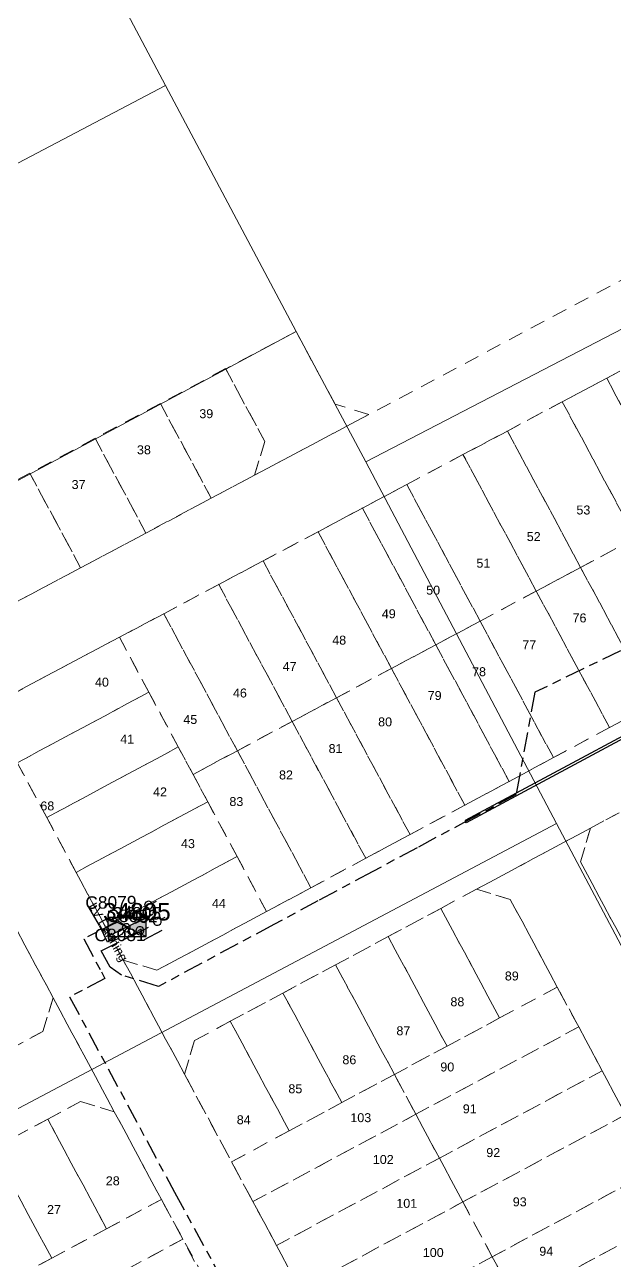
# Model space of a CAD drawing. Header units: metres. Extents: x 303431 to 305438, y 6269401 to 6270518.
# Drawn here: x 303649.4 to 303767.9, y 6269892.9 to 6270141.3 of the extents above; entities that cross this region are included whole.
import ezdxf
from ezdxf.enums import TextEntityAlignment as Align

# ---------------------------------------------------------------- set-up
doc = ezdxf.new("R2010")
doc.units = ezdxf.units.M
doc.linetypes.add('Cable Exist UG', pattern=[8.2, 4, -1.2, 1.8, -1.2])
doc.linetypes.add('Dash', pattern=[5, 3, -2])
doc.layers.get('0').update_dxf_attribs({"color": 6})
doc.layers.add('Cadastre Developer_SP_EXT', color=9, linetype='Continuous', lineweight=5)
doc.layers.add('Cadastre Land Parcels_SP_EXT', color=9, linetype='Continuous', lineweight=5)
for name, color, linetype in [('Equip_HV_EXT', 7, 'Continuous'), ('Mains_HV_EXT', 7, 'Continuous'), ('Sub_SP_EXT', 7, 'Continuous'), ('UG_Details_SP_MISC', 7, 'Continuous')]:
    doc.layers.add(name, color=color, linetype=linetype)
doc.styles.get("Standard").update_dxf_attribs({"font": 'arial.ttf'})
doc.styles.add('SWITCH_LABEL', font='arial.ttf', dxfattribs={"height": 2.5})
doc.linetypes.add('Cable E UG', pattern='A,6,-0.5,["E",Standard,S=1.7,R=0,X=0.5,Y=-1],-2.9', length=9.4)

# ---------------------------------------------------------------- blocks, each defined once
blk = doc.blocks.new('SUB_PADMOUNT_EXT')
for points in [[(0, 0), (-3.84, 1.92), (-3.84, -1.92)], [(0, 0), (3.84, 1.92), (3.84, -1.92)]]:
    blk.add_hatch(color=256).paths.add_polyline_path(points)
for p, q in [((3.84, 1.92), (-3.84, -1.92)), ((-3.84, 1.92), (3.84, -1.92))]:
    blk.add_line(p, q)
blk.add_lwpolyline([(-3.84, -1.92), (3.84, -1.92), (3.84, 1.92), (-3.84, 1.92)], close=True)
for tag, height, flags, p in [('ASSET_NUM', 3.5, 8, (2, 2)), ('STREET_CODE', 0.2, 9, (1.5, 0)), ('CONSTRUCTED_VOLTAGE', 0.2, 9, (1.5, -0.2)), ('OPERATING_VOLTAGE', 0.2, 9, (1.5, -0.6)), ('ORIENTATION', 0.2, 9, (1.5, -0.8)), ('OWNED_BY', 0.2, 9, (1.5, -1)), ('OPERATED_BY', 0.2, 9, (1.5, -1.2)), ('SECONDARY_VOLTAGE', 0.2, 9, (1.5, -1.6)), ('STATE', 0.2, 9, (1.5, -1.8)), ('SUBSTATION_TYPE', 0.2, 9, (1.5, -2.2)), ('NO_PHASES', 0.2, 9, (1.5, -0.4)), ('MAINTAINED_BY', 0.2, 9, (1.5, -1.4)), ('PARENT', 0.2, 9, (1.5, -2)), ('USAGE', 0.2, 9, (1.5, -2.4)), ('STREETNAME', 0.2, 9, (1.5, -3)), ('SUBURB', 0.2, 9, (1.5, -3.2)), ('Z', 0.2, 1, (1.5, -3.6)), ('LEGEND', 0.2, 9, (1.5, -2.6)), ('LOCATION', 0.2, 9, (1.5, -2.8)), ('NOTES', 0.2, 9, (1.5, -3.4))]:
    blk.add_attdef(tag, text='', height=height, dxfattribs=dict(flags=flags)).set_placement(p, align=Align.MIDDLE_LEFT)
blk = doc.blocks.new('SWG_HOLEC_SU_EXT')
blk.add_line((1.8, -2), (5.8, -2))
for points in [[(1, 0), (0, 0)], [(6.6, 0), (7.6, 0)]]:
    blk.add_lwpolyline(points)
for points in [[(1.8, -0.8, 1), (1.8, 0.8, 1)], [(5.8, -0.8, 1), (5.8, 0.8, 1)]]:
    blk.add_lwpolyline(points, format="xyb", close=True)
at = {"style": 'SWITCH_LABEL', "flags": 8}
blk.add_attdef('ASSET_NUM', text='', height=2.5, rotation=179.9544, dxfattribs=at).set_placement((-2.4, 0), align=Align.MIDDLE_LEFT)
at = {"flags": 1}
blk.add_attdef('Z', (0, 0), '', height=0.2, dxfattribs=at)
at = {"flags": 9}
for tag, p in [('ACTUAL_STATUS', (0, -0.4)), ('CONSTRUCTED_VOLTAGE', (0, -0.6)), ('OPERATING_VOLTAGE', (0, -1)), ('ORIENTATION', (0, -1.2)), ('OWNED_BY', (0, -1.4)), ('STATE', (0, -1.8)), ('SWITCH_TYPE', (0, -2)), ('NO_PHASES', (0, -0.8)), ('PARENT', (0, -1.6)), ('USAGE', (0, -2.2)), ('LOCATION', (0, -2.4)), ('STREETNAME', (0, -2.6)), ('SUBURB', (0, -2.8)), ('NOTES', (0, -3))]:
    blk.add_attdef(tag, text='', height=0.2, dxfattribs=at).set_placement(p, align=Align.MIDDLE_LEFT)
at = {"style": 'SWITCH_LABEL', "flags": 9}
blk.add_attdef('STREET_CODE', text='', height=0.2, dxfattribs=at).set_placement((0, -0.2), align=Align.MIDDLE_LEFT)

msp = doc.modelspace()

# ---------------------------------------------------------------- linework, layer by layer
at = {"layer": 'Cadastre Developer_SP_EXT', "linetype": 'Dash'}
for points in [[(303850.91293, 6270133.30259), (303718.56181, 6270062.9019), (303695.60401, 6270050.69118), (303686.89919, 6270046.06054), (303673.76945, 6270039.07686), (303660.64118, 6270032.09318), (303647.51292, 6270025.10949)], [(303646.36451, 6270006.37534), (303668.43882, 6270018.11693), (303677.35674, 6270022.86003), (303688.39389, 6270028.73082), (303697.31182, 6270033.47541), (303708.34897, 6270039.3462), (303717.2669, 6270044.08931), (303726.18482, 6270048.83241), (303737.48688, 6270054.84528), (303746.4048, 6270059.58838), (303757.44195, 6270065.45918), (303766.35988, 6270070.20228), (303777.39703, 6270076.07307)], [(303775.83573, 6270004.74152), (303766.93556, 6269999.96586), (303755.6557, 6269993.91303), (303746.75406, 6269989.13589), (303737.85389, 6269984.36023), (303726.83894, 6269978.44948), (303717.93729, 6269973.67382), (303706.92234, 6269967.76306), (303698.02217, 6269962.98592), (303675.99079, 6269951.16442), (303669.22021, 6269953.20669), (303681.51528, 6269930.29328), (303683.55608, 6269937.06386), (303690.72771, 6269940.9131), (303701.30313, 6269946.58706), (303711.87855, 6269952.26251), (303722.45397, 6269957.93648), (303733.02791, 6269963.61044), (303740.21435, 6269967.46708), (303763.12628, 6269979.76068), (303768.83872, 6269982.82705)], [(303775.83573, 6270004.74152), (303766.93556, 6269999.96586), (303755.6557, 6269993.91303), (303746.75406, 6269989.13589), (303737.85389, 6269984.36023), (303726.83894, 6269978.44948), (303717.93729, 6269973.67382), (303706.92234, 6269967.76306), (303698.02217, 6269962.98592), (303675.99079, 6269951.16442), (303669.22021, 6269953.20669), (303681.51528, 6269930.29328), (303683.55608, 6269937.06386), (303690.72771, 6269940.9131), (303701.30313, 6269946.58706), (303711.87855, 6269952.26251), (303722.45397, 6269957.93648), (303733.02791, 6269963.61044), (303740.21435, 6269967.46708), (303763.12628, 6269979.76068), (303768.83872, 6269982.82705)], [(303775.83573, 6270004.74152), (303766.93556, 6269999.96586), (303755.6557, 6269993.91303), (303746.75406, 6269989.13589), (303737.85389, 6269984.36023), (303726.83894, 6269978.44948), (303717.93729, 6269973.67382), (303706.92234, 6269967.76306), (303698.02217, 6269962.98592), (303675.99079, 6269951.16442), (303669.22021, 6269953.20669), (303681.51528, 6269930.29328), (303683.55608, 6269937.06386), (303690.72771, 6269940.9131), (303701.30313, 6269946.58706), (303711.87855, 6269952.26251), (303722.45397, 6269957.93648), (303733.02791, 6269963.61044), (303740.21435, 6269967.46708), (303763.12628, 6269979.76068), (303768.83872, 6269982.82705)]]:
    msp.add_lwpolyline(points, dxfattribs=at)
for points in [[(303695.60401, 6270050.69118), (303718.56181, 6270062.9019), (303711.7942, 6270064.95749), (303703.92849, 6270079.61597), (303689.82497, 6270072.0566), (303697.65664, 6270057.44696), (303695.60401, 6270050.69118)], [(303777.39703, 6270076.07307), (303766.35988, 6270070.20228), (303781.05536, 6270042.81511), (303792.08215, 6270048.70662), (303777.39703, 6270076.07307)], [(303689.78353, 6270072.13504), (303676.68042, 6270065.104), (303686.89919, 6270046.06054), (303695.60401, 6270050.69118), (303697.65664, 6270057.44696), (303689.78353, 6270072.13504)], [(303766.35988, 6270070.20228), (303757.44195, 6270065.45918), (303772.14632, 6270038.05572), (303781.05536, 6270042.81511), (303766.35988, 6270070.20228)], [(303676.68042, 6270065.104), (303663.55512, 6270058.11439), (303673.76945, 6270039.07686), (303686.89919, 6270046.06054), (303676.68042, 6270065.104)], [(303757.44195, 6270065.45918), (303746.4048, 6270059.58838), (303761.121, 6270032.16421), (303772.14632, 6270038.05572), (303757.44195, 6270065.45918)], [(303746.4048, 6270059.58838), (303737.48688, 6270054.84528), (303752.21048, 6270027.40483), (303761.121, 6270032.16421), (303746.4048, 6270059.58838)], [(303663.55512, 6270058.11439), (303650.42982, 6270051.12479), (303660.64118, 6270032.09318), (303673.76945, 6270039.07686), (303663.55512, 6270058.11439)], [(303737.48688, 6270054.84528), (303726.18482, 6270048.83241), (303740.92026, 6270021.37272), (303752.21048, 6270027.40483), (303737.48688, 6270054.84528)], [(303650.42982, 6270051.12479), (303637.30452, 6270044.13518), (303647.51292, 6270025.10949), (303660.64118, 6270032.09318), (303650.42982, 6270051.12479)], [(303726.18482, 6270048.83241), (303717.2669, 6270044.08931), (303732.01122, 6270016.61334), (303740.92026, 6270021.37272), (303726.18482, 6270048.83241)], [(303717.2669, 6270044.08931), (303708.34897, 6270039.3462), (303723.10217, 6270011.85248), (303732.01122, 6270016.61334), (303717.2669, 6270044.08931)], [(303708.34897, 6270039.3462), (303697.31182, 6270033.47541), (303712.07538, 6270005.96244), (303723.10217, 6270011.85248), (303708.34897, 6270039.3462)], [(303715.75887, 6269832.63416), (303729.66408, 6269839.95231), (303725.1548, 6269848.96643), (303717.92545, 6269862.43803), (303704.73356, 6269887.02521), (303681.51528, 6269930.29328), (303669.22021, 6269953.20669), (303653.83805, 6269981.87102), (303644.31484, 6269999.62104), (303632.01977, 6270022.53297), (303624.17922, 6270037.1441), (303610.05498, 6270029.62321), (303655.11965, 6269945.63992), (303667.41472, 6269922.72799), (303676.87281, 6269905.10229), (303686.0364, 6269888.30386), (303697.07799, 6269867.72722), (303715.75887, 6269832.63416)], [(303715.75887, 6269832.63416), (303729.66408, 6269839.95231), (303725.1548, 6269848.96643), (303717.92545, 6269862.43803), (303704.73356, 6269887.02521), (303681.51528, 6269930.29328), (303669.22021, 6269953.20669), (303653.83805, 6269981.87102), (303644.31484, 6269999.62104), (303632.01977, 6270022.53297), (303624.17922, 6270037.1441), (303610.05498, 6270029.62321), (303655.11965, 6269945.63992), (303667.41472, 6269922.72799), (303676.87281, 6269905.10229), (303686.0364, 6269888.30386), (303697.07799, 6269867.72722), (303715.75887, 6269832.63416)], [(303772.14632, 6270038.05572), (303761.121, 6270032.16421), (303775.83573, 6270004.74152), (303786.85216, 6270010.65227), (303772.14632, 6270038.05572)], [(303697.31182, 6270033.47541), (303688.39389, 6270028.73082), (303703.16633, 6270001.20158), (303712.07538, 6270005.96244), (303697.31182, 6270033.47541)], [(303761.121, 6270032.16421), (303752.21048, 6270027.40483), (303766.93556, 6269999.96586), (303775.83573, 6270004.74152), (303761.121, 6270032.16421)], [(303688.39389, 6270028.73082), (303677.35674, 6270022.86003), (303692.13954, 6269995.31155), (303703.16633, 6270001.20158), (303688.39389, 6270028.73082)], [(303752.21048, 6270027.40483), (303740.92026, 6270021.37272), (303755.6557, 6269993.91303), (303766.93556, 6269999.96586), (303752.21048, 6270027.40483)], [(303677.35674, 6270022.86003), (303668.43882, 6270018.11693), (303674.36437, 6270007.07533), (303680.27512, 6269996.0589), (303683.2305, 6269990.55216), (303692.13954, 6269995.31155), (303677.35674, 6270022.86003)], [(303740.92026, 6270021.37272), (303732.01122, 6270016.61334), (303746.75406, 6269989.13589), (303755.6557, 6269993.91303), (303740.92026, 6270021.37272)], [(303668.43882, 6270018.11693), (303646.36451, 6270006.37534), (303644.31484, 6269999.62104), (303647.92582, 6269992.88894), (303674.36437, 6270007.07533), (303668.43882, 6270018.11693)], [(303732.01122, 6270016.61334), (303723.10217, 6270011.85248), (303737.85389, 6269984.36023), (303746.75406, 6269989.13589), (303732.01122, 6270016.61334)], [(303723.10217, 6270011.85248), (303712.07538, 6270005.96244), (303726.83894, 6269978.44948), (303737.85389, 6269984.36023), (303723.10217, 6270011.85248)], [(303723.10217, 6270011.85248), (303712.07538, 6270005.96244), (303726.83894, 6269978.44948), (303737.85389, 6269984.36023), (303723.10217, 6270011.85248)], [(303674.36437, 6270007.07533), (303647.92582, 6269992.88894), (303653.83657, 6269981.87398), (303680.27512, 6269996.0589), (303674.36437, 6270007.07533)], [(303712.07538, 6270005.96244), (303703.16633, 6270001.20158), (303717.93729, 6269973.67382), (303726.83894, 6269978.44948), (303712.07538, 6270005.96244)], [(303712.07538, 6270005.96244), (303703.16633, 6270001.20158), (303717.93729, 6269973.67382), (303726.83894, 6269978.44948), (303712.07538, 6270005.96244)], [(303703.16633, 6270001.20158), (303692.13954, 6269995.31155), (303706.92234, 6269967.76306), (303717.93729, 6269973.67382), (303703.16633, 6270001.20158)], [(303703.16633, 6270001.20158), (303692.13954, 6269995.31155), (303706.92234, 6269967.76306), (303717.93729, 6269973.67382), (303703.16633, 6270001.20158)], [(303683.2305, 6269990.55216), (303680.27512, 6269996.0589), (303653.83657, 6269981.87398), (303659.7488, 6269970.85755), (303686.18587, 6269985.04395), (303683.2305, 6269990.55216)], [(303683.2305, 6269990.55216), (303680.27512, 6269996.0589), (303653.83657, 6269981.87398), (303659.7488, 6269970.85755), (303686.18587, 6269985.04395), (303683.2305, 6269990.55216)], [(303692.13954, 6269995.31155), (303683.2305, 6269990.55216), (303686.18587, 6269985.04395), (303692.09662, 6269974.02899), (303698.02217, 6269962.98592), (303706.92234, 6269967.76306), (303692.13954, 6269995.31155)], [(303692.13954, 6269995.31155), (303683.2305, 6269990.55216), (303686.18587, 6269985.04395), (303692.09662, 6269974.02899), (303698.02217, 6269962.98592), (303706.92234, 6269967.76306), (303692.13954, 6269995.31155)], [(303686.18587, 6269985.04395), (303659.7488, 6269970.85755), (303665.65955, 6269959.8426), (303692.09662, 6269974.02899), (303686.18587, 6269985.04395)], [(303686.18587, 6269985.04395), (303659.7488, 6269970.85755), (303665.65955, 6269959.8426), (303692.09662, 6269974.02899), (303686.18587, 6269985.04395)], [(303768.83872, 6269982.82705), (303763.12628, 6269979.76068), (303761.08252, 6269972.9901), (303772.89367, 6269950.95279), (303783.02512, 6269956.38997), (303768.83872, 6269982.82705)], [(303768.83872, 6269982.82705), (303763.12628, 6269979.76068), (303761.08252, 6269972.9901), (303772.89367, 6269950.95279), (303783.02512, 6269956.38997), (303768.83872, 6269982.82705)], [(303798.88085, 6269902.47249), (303794.1555, 6269911.28682), (303788.24919, 6269922.30622), (303782.34436, 6269933.32413), (303777.61901, 6269942.13846), (303772.89367, 6269950.95279), (303761.08252, 6269972.9901), (303763.12628, 6269979.76068), (303740.21435, 6269967.46708), (303746.98196, 6269965.42333), (303756.43117, 6269947.79467), (303760.73179, 6269939.77357), (303765.45565, 6269930.95776), (303770.181, 6269922.14343), (303776.08731, 6269911.12551), (303780.81118, 6269902.31118), (303785.9139, 6269892.79094), (303790.70288, 6269883.85821), (303795.97431, 6269875.06164), (303809.51103, 6269882.64025), (303804.78568, 6269891.45458), (303798.88085, 6269902.47249)], [(303798.88085, 6269902.47249), (303794.1555, 6269911.28682), (303788.24919, 6269922.30622), (303782.34436, 6269933.32413), (303777.61901, 6269942.13846), (303772.89367, 6269950.95279), (303761.08252, 6269972.9901), (303763.12628, 6269979.76068), (303740.21435, 6269967.46708), (303746.98196, 6269965.42333), (303756.43117, 6269947.79467), (303760.73179, 6269939.77357), (303765.45565, 6269930.95776), (303770.181, 6269922.14343), (303776.08731, 6269911.12551), (303780.81118, 6269902.31118), (303785.9139, 6269892.79094), (303790.70288, 6269883.85821), (303795.97431, 6269875.06164), (303809.51103, 6269882.64025), (303804.78568, 6269891.45458), (303798.88085, 6269902.47249)], [(303692.09662, 6269974.02899), (303665.65955, 6269959.8426), (303669.22021, 6269953.20669), (303675.99079, 6269951.16442), (303698.02217, 6269962.98592), (303692.09662, 6269974.02899)], [(303692.09662, 6269974.02899), (303665.65955, 6269959.8426), (303669.22021, 6269953.20669), (303675.99079, 6269951.16442), (303698.02217, 6269962.98592), (303692.09662, 6269974.02899)], [(303746.98196, 6269965.42333), (303740.21435, 6269967.46708), (303733.02791, 6269963.61044), (303744.84942, 6269941.57906), (303756.43117, 6269947.79467), (303746.98196, 6269965.42333)], [(303746.98196, 6269965.42333), (303740.21435, 6269967.46708), (303733.02791, 6269963.61044), (303744.84942, 6269941.57906), (303756.43117, 6269947.79467), (303746.98196, 6269965.42333)], [(303645.66304, 6269963.26562), (303634.6466, 6269957.35487), (303646.46811, 6269935.32349), (303653.07738, 6269938.86934), (303655.11965, 6269945.63992), (303645.66304, 6269963.26562)], [(303645.66304, 6269963.26562), (303634.6466, 6269957.35487), (303646.46811, 6269935.32349), (303653.07738, 6269938.86934), (303655.11965, 6269945.63992), (303645.66304, 6269963.26562)], [(303733.02791, 6269963.61044), (303722.45397, 6269957.93648), (303734.27548, 6269935.90509), (303744.84942, 6269941.57906), (303733.02791, 6269963.61044)], [(303733.02791, 6269963.61044), (303722.45397, 6269957.93648), (303734.27548, 6269935.90509), (303744.84942, 6269941.57906), (303733.02791, 6269963.61044)], [(303722.45397, 6269957.93648), (303711.87855, 6269952.26251), (303723.70005, 6269930.23112), (303734.27548, 6269935.90509), (303722.45397, 6269957.93648)], [(303722.45397, 6269957.93648), (303711.87855, 6269952.26251), (303723.70005, 6269930.23112), (303734.27548, 6269935.90509), (303722.45397, 6269957.93648)], [(303711.87855, 6269952.26251), (303701.30313, 6269946.58706), (303713.12463, 6269924.55568), (303723.70005, 6269930.23112), (303711.87855, 6269952.26251)], [(303711.87855, 6269952.26251), (303701.30313, 6269946.58706), (303713.12463, 6269924.55568), (303723.70005, 6269930.23112), (303711.87855, 6269952.26251)], [(303701.30313, 6269946.58706), (303690.72771, 6269940.9131), (303702.55069, 6269918.88171), (303713.12463, 6269924.55568), (303701.30313, 6269946.58706)], [(303701.30313, 6269946.58706), (303690.72771, 6269940.9131), (303702.55069, 6269918.88171), (303713.12463, 6269924.55568), (303701.30313, 6269946.58706)], [(303760.73179, 6269939.77357), (303756.43117, 6269947.79467), (303744.84942, 6269941.57906), (303734.27548, 6269935.90509), (303723.70005, 6269930.23112), (303728.00363, 6269922.2115), (303760.73179, 6269939.77357)], [(303760.73179, 6269939.77357), (303756.43117, 6269947.79467), (303744.84942, 6269941.57906), (303734.27548, 6269935.90509), (303723.70005, 6269930.23112), (303728.00363, 6269922.2115), (303760.73179, 6269939.77357)], [(303655.11965, 6269945.63992), (303653.07738, 6269938.86934), (303646.46811, 6269935.32349), (303635.45315, 6269929.41273), (303624.4382, 6269923.50198), (303613.42177, 6269917.58975), (303602.40681, 6269911.679), (303595.79754, 6269908.13314), (303589.02697, 6269910.17541), (303601.32204, 6269887.262), (303603.36283, 6269894.03258), (303609.9721, 6269897.57992), (303620.98853, 6269903.49067), (303632.00349, 6269909.40142), (303643.01992, 6269915.31217), (303654.03488, 6269921.22292), (303660.64414, 6269924.77026), (303667.41472, 6269922.72799), (303655.11965, 6269945.63992)], [(303690.72771, 6269940.9131), (303683.55608, 6269937.06386), (303681.51528, 6269930.29328), (303690.97189, 6269912.66906), (303702.55069, 6269918.88171), (303690.72771, 6269940.9131)], [(303760.73179, 6269939.77357), (303728.00363, 6269922.2115), (303732.73193, 6269913.39865), (303765.45565, 6269930.95776), (303760.73179, 6269939.77357)], [(303728.00363, 6269922.2115), (303723.70005, 6269930.23112), (303713.12463, 6269924.55568), (303702.55069, 6269918.88171), (303690.97189, 6269912.66906), (303695.27547, 6269904.64944), (303728.00363, 6269922.2115)], [(303770.181, 6269922.14343), (303765.45565, 6269930.95776), (303732.73193, 6269913.39865), (303737.46024, 6269904.5858), (303770.181, 6269922.14343)], [(303667.41472, 6269922.72799), (303660.64414, 6269924.77026), (303654.03488, 6269921.22292), (303665.85638, 6269899.19154), (303676.87281, 6269905.10229), (303667.41472, 6269922.72799)], [(303732.73193, 6269913.39865), (303728.00363, 6269922.2115), (303695.27547, 6269904.64944), (303700.00377, 6269895.83659), (303732.73193, 6269913.39865)], [(303776.08731, 6269911.12551), (303770.181, 6269922.14343), (303737.46024, 6269904.5858), (303743.37247, 6269893.57085), (303776.08731, 6269911.12551)], [(303654.03488, 6269921.22292), (303643.01992, 6269915.31217), (303654.84143, 6269893.28079), (303665.85638, 6269899.19154), (303654.03488, 6269921.22292)], [(303643.01992, 6269915.31217), (303632.00349, 6269909.40142), (303643.82499, 6269887.37003), (303654.84143, 6269893.28079), (303643.01992, 6269915.31217)], [(303737.46024, 6269904.5858), (303732.73193, 6269913.39865), (303700.00377, 6269895.83659), (303704.73356, 6269887.02521), (303737.46024, 6269904.5858)], [(303780.81118, 6269902.31118), (303776.08731, 6269911.12551), (303743.37247, 6269893.57085), (303748.10077, 6269884.758), (303780.81118, 6269902.31118)], [(303681.1749, 6269897.08415), (303676.87281, 6269905.10229), (303665.85638, 6269899.19154), (303654.84143, 6269893.28079), (303643.82499, 6269887.37003), (303648.12856, 6269879.35041), (303681.1749, 6269897.08415)], [(303743.37247, 6269893.57085), (303737.46024, 6269904.5858), (303704.73356, 6269887.02521), (303710.64431, 6269876.00878), (303743.37247, 6269893.57085)], [(303785.9139, 6269892.79094), (303780.81118, 6269902.31118), (303748.10077, 6269884.758), (303753.20794, 6269875.24071), (303785.9139, 6269892.79094)], [(303685.91949, 6269888.2417), (303681.1749, 6269897.08415), (303648.12856, 6269879.35041), (303652.87315, 6269870.50944), (303685.91949, 6269888.2417)], [(303748.10077, 6269884.758), (303743.37247, 6269893.57085), (303710.64431, 6269876.00878), (303715.37261, 6269867.19593), (303748.10077, 6269884.758)]]:
    msp.add_lwpolyline(points, close=True, dxfattribs=at)
at = {"layer": 'Cadastre Land Parcels_SP_EXT', "linetype": 'Continuous'}
for points in [[(303862.287, 6270128.33602), (303801.67996, 6270241.45698), (303657.83903, 6270166.65003), (303677.70999, 6270129.05301), (303703.92896, 6270079.61599), (303717.94399, 6270053.36998), (303862.287, 6270128.33602)], [(303521.56141, 6270046.93), (303557.80058, 6270065.99041), (303677.70963, 6270129.05257), (303657.8393, 6270166.6502), (303651.64356, 6270178.25967), (303637.45796, 6270170.84273), (303604.34657, 6270153.53051), (303571.2395, 6270136.21935), (303557.05646, 6270128.8033), (303523.94542, 6270111.49081), (303490.83694, 6270094.1793), (303517.16042, 6270044.61586), (303521.56141, 6270046.93)], [(303703.92896, 6270079.61581), (303677.70963, 6270129.05257), (303557.80058, 6270065.99041), (303571.72807, 6270040.04032), (303530.99074, 6270018.54149), (303544.02369, 6269993.97036), (303703.92896, 6270079.61581)], [(303717.94399, 6270053.36998), (303703.92896, 6270079.61599), (303544.02396, 6269993.97), (303596.094, 6269895.84598), (303597.03801, 6269896.369), (303756.28998, 6269980.70403), (303717.94399, 6270053.36998)], [(303717.94399, 6270053.36998), (303703.92896, 6270079.61599), (303544.02396, 6269993.97), (303596.094, 6269895.84598), (303597.03801, 6269896.369), (303756.28998, 6269980.70403), (303717.94399, 6270053.36998)], [(303808.61062, 6269881.75869), (303774.58349, 6269946.19539), (303756.29033, 6269980.70368), (303597.03793, 6269896.36935), (303596.09427, 6269895.84571), (303595.74005, 6269895.64856), (303623.3871, 6269843.64158), (303689.85413, 6269878.89839), (303714.64839, 6269831.95252), (303808.61062, 6269881.75869)], [(303808.61062, 6269881.75869), (303774.58349, 6269946.19539), (303756.29033, 6269980.70368), (303597.03793, 6269896.36935), (303596.09427, 6269895.84571), (303595.74005, 6269895.64856), (303623.3871, 6269843.64158), (303689.85413, 6269878.89839), (303714.64839, 6269831.95252), (303808.61062, 6269881.75869)], [(303808.61062, 6269881.75869), (303774.58349, 6269946.19539), (303756.29033, 6269980.70368), (303597.03793, 6269896.36935), (303596.09427, 6269895.84571), (303595.74005, 6269895.64856), (303623.3871, 6269843.64158), (303689.85413, 6269878.89839), (303714.64839, 6269831.95252), (303808.61062, 6269881.75869)]]:
    msp.add_lwpolyline(points, close=True, dxfattribs=at)
at = {"layer": 'Mains_HV_EXT', "linetype": 'Cable Exist UG'}
msp.add_lwpolyline([(303854.25277, 6270011.34564), (303845.18424, 6270028.45275), (303845.18424, 6270028.45275), (303837.64913, 6270043.01784, -0.969572009), (303836.68118, 6270045.33245), (303835.58774, 6270047.53188), (303835.58774, 6270047.53188), (303751.92515, 6270007.06154), (303748.17257, 6269986.49243), (303739.27235, 6269981.71679), (303728.25729, 6269975.80594), (303719.35565, 6269971.0303), (303708.341, 6269965.1197), (303699.44078, 6269960.34256), (303676.31416, 6269947.93337), (303668.87797, 6269950.17642), (303666.57669, 6269951.78827), (303666.57669, 6269951.78827), (303664.79685, 6269955.10546), (303670.82106, 6269958.10818), (303670.05413, 6269959.88177)], format="xyb", dxfattribs=at)
at = {"layer": 'Mains_HV_EXT', "linetype": 'Cable E UG'}
for points in [[(303664.43781, 6269960.17704), (303662.11652, 6269964.22237)], [(303664.43781, 6269960.17704), (303662.11652, 6269964.22237)], [(303664.43781, 6269960.17704), (303662.11652, 6269964.22237)], [(303669.97274, 6269959.79139), (303668.8927, 6269958.36424), (303666.05775, 6269956.84066), (303664.48501, 6269960.04745)], [(303669.97274, 6269959.79139), (303668.8927, 6269958.36424), (303666.05775, 6269956.84066), (303664.48501, 6269960.04745)], [(303669.97274, 6269959.79139), (303668.8927, 6269958.36424), (303666.05775, 6269956.84066), (303664.48501, 6269960.04745)]]:
    msp.add_lwpolyline(points, dxfattribs=at)
at = {"layer": 'Mains_HV_EXT', "linetype": 'Cable Exist UG'}
msp.add_lwpolyline([(303670.14998, 6269959.7619), (303668.30882, 6269960.99387), (303661.29864, 6269957.4854), (303661.29864, 6269957.4854), (303664.81445, 6269950.8425), (303665.542, 6269949.48657), (303658.43547, 6269945.80551), (303658.43547, 6269945.80551), (303670.05814, 6269924.14651), (303679.5114, 6269906.52992), (303688.67497, 6269889.73147)], dxfattribs=at)
msp.add_lwpolyline([(303670.14998, 6269959.7619), (303668.30882, 6269960.99387), (303661.29864, 6269957.4854), (303661.29864, 6269957.4854), (303664.81445, 6269950.8425), (303665.542, 6269949.48657), (303658.43547, 6269945.80551), (303658.43547, 6269945.80551), (303670.05814, 6269924.14651), (303679.5114, 6269906.52992), (303688.67497, 6269889.73147)], dxfattribs=at)
msp.add_lwpolyline([(303670.14998, 6269959.7619), (303668.30882, 6269960.99387), (303661.29864, 6269957.4854), (303661.29864, 6269957.4854), (303664.81445, 6269950.8425), (303665.542, 6269949.48657), (303658.43547, 6269945.80551), (303658.43547, 6269945.80551), (303670.05814, 6269924.14651), (303679.5114, 6269906.52992), (303688.67497, 6269889.73147)], dxfattribs=at)
at = {"layer": 'UG_Details_SP_MISC'}
for p, q in [((303848.59568, 6270040.6636), (303737.90431, 6269981.25505)), ((303848.82268, 6270040.24067), (303738.1313, 6269980.83211)), ((303737.90431, 6269981.25505), (303738.01781, 6269981.04358)), ((303738.1313, 6269980.83211), (303738.01781, 6269981.04358))]:
    msp.add_line(p, q, dxfattribs=at)

# ---------------------------------------------------------------- block references
at = {"layer": 'Equip_HV_EXT'}
ref = msp.add_blockref('SWG_HOLEC_SU_EXT', (303669.15476, 6269961.57656), dxfattribs=dict(at, rotation=27.40181897138877))
ref.add_attrib('ASSET_NUM', 'C8079', dxfattribs={"layer": '0', "height": 2.5, "rotation": 0.6525661, "style": 'SWITCH_LABEL'}).set_placement((303666.75575, 6269962.82654), align=Align.BOTTOM_CENTER)
ref = msp.add_blockref('SWG_HOLEC_SU_EXT', (303669.15476, 6269961.57656), dxfattribs=dict(at, rotation=27.40181897138877))
ref.add_attrib('ASSET_NUM', 'C8079', dxfattribs={"layer": '0', "height": 2.5, "rotation": 0.6525661, "style": 'SWITCH_LABEL'}).set_placement((303666.75575, 6269962.82654), align=Align.BOTTOM_CENTER)
ref = msp.add_blockref('SWG_HOLEC_SU_EXT', (303670.954, 6269958.27223), dxfattribs=dict(at, rotation=28.16941146266311))
ref.add_attrib('ASSET_NUM', 'C8081', dxfattribs={"layer": '0', "height": 2.5, "rotation": 0.3354523, "style": 'SWITCH_LABEL'}).set_placement((303668.55499, 6269959.5222), align=Align.TOP_CENTER)
ref = msp.add_blockref('SWG_HOLEC_SU_EXT', (303670.954, 6269958.27223), dxfattribs=dict(at, rotation=28.16941146266311))
ref.add_attrib('ASSET_NUM', 'C8081', dxfattribs={"layer": '0', "height": 2.5, "rotation": 0.3354523, "style": 'SWITCH_LABEL'}).set_placement((303668.55499, 6269959.5222), align=Align.TOP_CENTER)
ref = msp.add_blockref('SWG_HOLEC_SU_EXT', (303668.22401, 6269958.87438), dxfattribs=dict(at, rotation=27.9862197778078))
ref.add_attrib('ASSET_NUM', 'C8082', dxfattribs={"layer": '0', "height": 2.5, "rotation": 359.6854639, "style": 'SWITCH_LABEL'}).set_placement((303665.82501, 6269960.12436), align=Align.BOTTOM_LEFT)
ref = msp.add_blockref('SWG_HOLEC_SU_EXT', (303668.22401, 6269958.87438), dxfattribs=dict(at, rotation=27.9862197778078))
ref.add_attrib('ASSET_NUM', 'C8082', dxfattribs={"layer": '0', "height": 2.5, "rotation": 359.6854639, "style": 'SWITCH_LABEL'}).set_placement((303665.82501, 6269960.12436), align=Align.BOTTOM_LEFT)
at = {"layer": 'Sub_SP_EXT'}
ref = msp.add_blockref('SUB_PADMOUNT_EXT', (303669.95025, 6269959.88192), dxfattribs=at)
ref.add_attrib('ASSET_NUM', '34805', dxfattribs={"layer": '0', "height": 3.5}).set_placement((303671.95025, 6269960.13192), align=Align.BOTTOM_CENTER)
ref = msp.add_blockref('SUB_PADMOUNT_EXT', (303669.95025, 6269959.88192), dxfattribs=at)
ref.add_attrib('ASSET_NUM', '34805', dxfattribs={"layer": '0', "height": 2.5}).set_placement((303671.95025, 6269960.63192), align=Align.BOTTOM_CENTER)

# ---------------------------------------------------------------- texts
at = {"layer": 'Cadastre Developer_SP_EXT'}
for s, p in [('39', (303684.49763, 6270062.165)), ('38', (303671.96879, 6270054.90756)), ('37', (303658.83911, 6270047.92835)), ('53', (303760.28042, 6270042.80641)), ('52', (303750.30292, 6270037.46248)), ('51', (303740.18632, 6270032.1156)), ('50', (303730.08895, 6270026.69028)), ('49', (303721.16959, 6270021.95016)), ('76', (303759.50347, 6270021.10366)), ('48', (303711.21133, 6270016.64471)), ('77', (303749.40758, 6270015.7183)), ('47', (303701.23384, 6270011.31855)), ('78', (303739.31022, 6270010.2915)), ('40', (303663.53039, 6270008.19596)), ('46', (303691.25634, 6270006.01458)), ('79', (303730.39085, 6270005.51142)), ('45', (303681.28033, 6270000.68842)), ('80', (303720.4326, 6270000.20597)), ('80', (303720.4326, 6270000.20597)), ('41', (303668.60349, 6269996.75632)), ('81', (303710.47582, 6269994.84133)), ('81', (303710.47582, 6269994.84133)), ('82', (303700.51905, 6269989.53588)), ('82', (303700.51905, 6269989.53588)), ('42', (303675.20681, 6269986.12471)), ('42', (303675.20681, 6269986.12471)), ('83', (303690.54155, 6269984.19048)), ('83', (303690.54155, 6269984.19048)), ('43', (303680.82156, 6269975.72693)), ('43', (303680.82156, 6269975.72693)), ('44', (303687.02826, 6269963.72049)), ('44', (303687.02826, 6269963.72049)), ('89', (303745.89578, 6269949.1183)), ('89', (303745.89578, 6269949.1183)), ('88', (303734.95783, 6269943.92829)), ('87', (303724.10275, 6269938.09896)), ('86', (303713.24767, 6269932.26963)), ('90', (303732.9274, 6269930.8282)), ('85', (303702.3926, 6269926.4403)), ('91', (303737.44554, 6269922.40756)), ('84', (303692.01997, 6269920.21287)), ('103', (303714.84893, 6269920.63168)), ('92', (303742.16643, 6269913.60807)), ('102', (303719.36707, 6269912.23028)), ('28', (303665.70585, 6269907.93857)), ('101', (303724.08647, 6269903.41007)), ('93', (303747.49111, 6269903.71049)), ('27', (303653.90068, 6269902.15808)), ('100', (303729.41264, 6269893.51397)), ('94', (303752.81579, 6269893.77296))]:
    msp.add_text(s, height=1.8, dxfattribs=at).set_placement(p)
at = {"layer": 'Cadastre Land Parcels_SP_EXT'}
msp.add_text('68', height=1.8, dxfattribs=at).set_placement((303652.55317, 6269983.31246))
msp.add_text('68', height=1.8, dxfattribs=at).set_placement((303652.55317, 6269983.31246))
at = {"layer": 'Mains_HV_EXT'}
msp.add_text('LV Earthing', height=1.8, rotation=299.8479604, dxfattribs=at).set_placement((303662.17721, 6269964.11653))
msp.add_text('LV Earthing', height=1.8, rotation=299.8479604, dxfattribs=at).set_placement((303662.17721, 6269964.11653))

doc.saveas('drawing.dxf')
